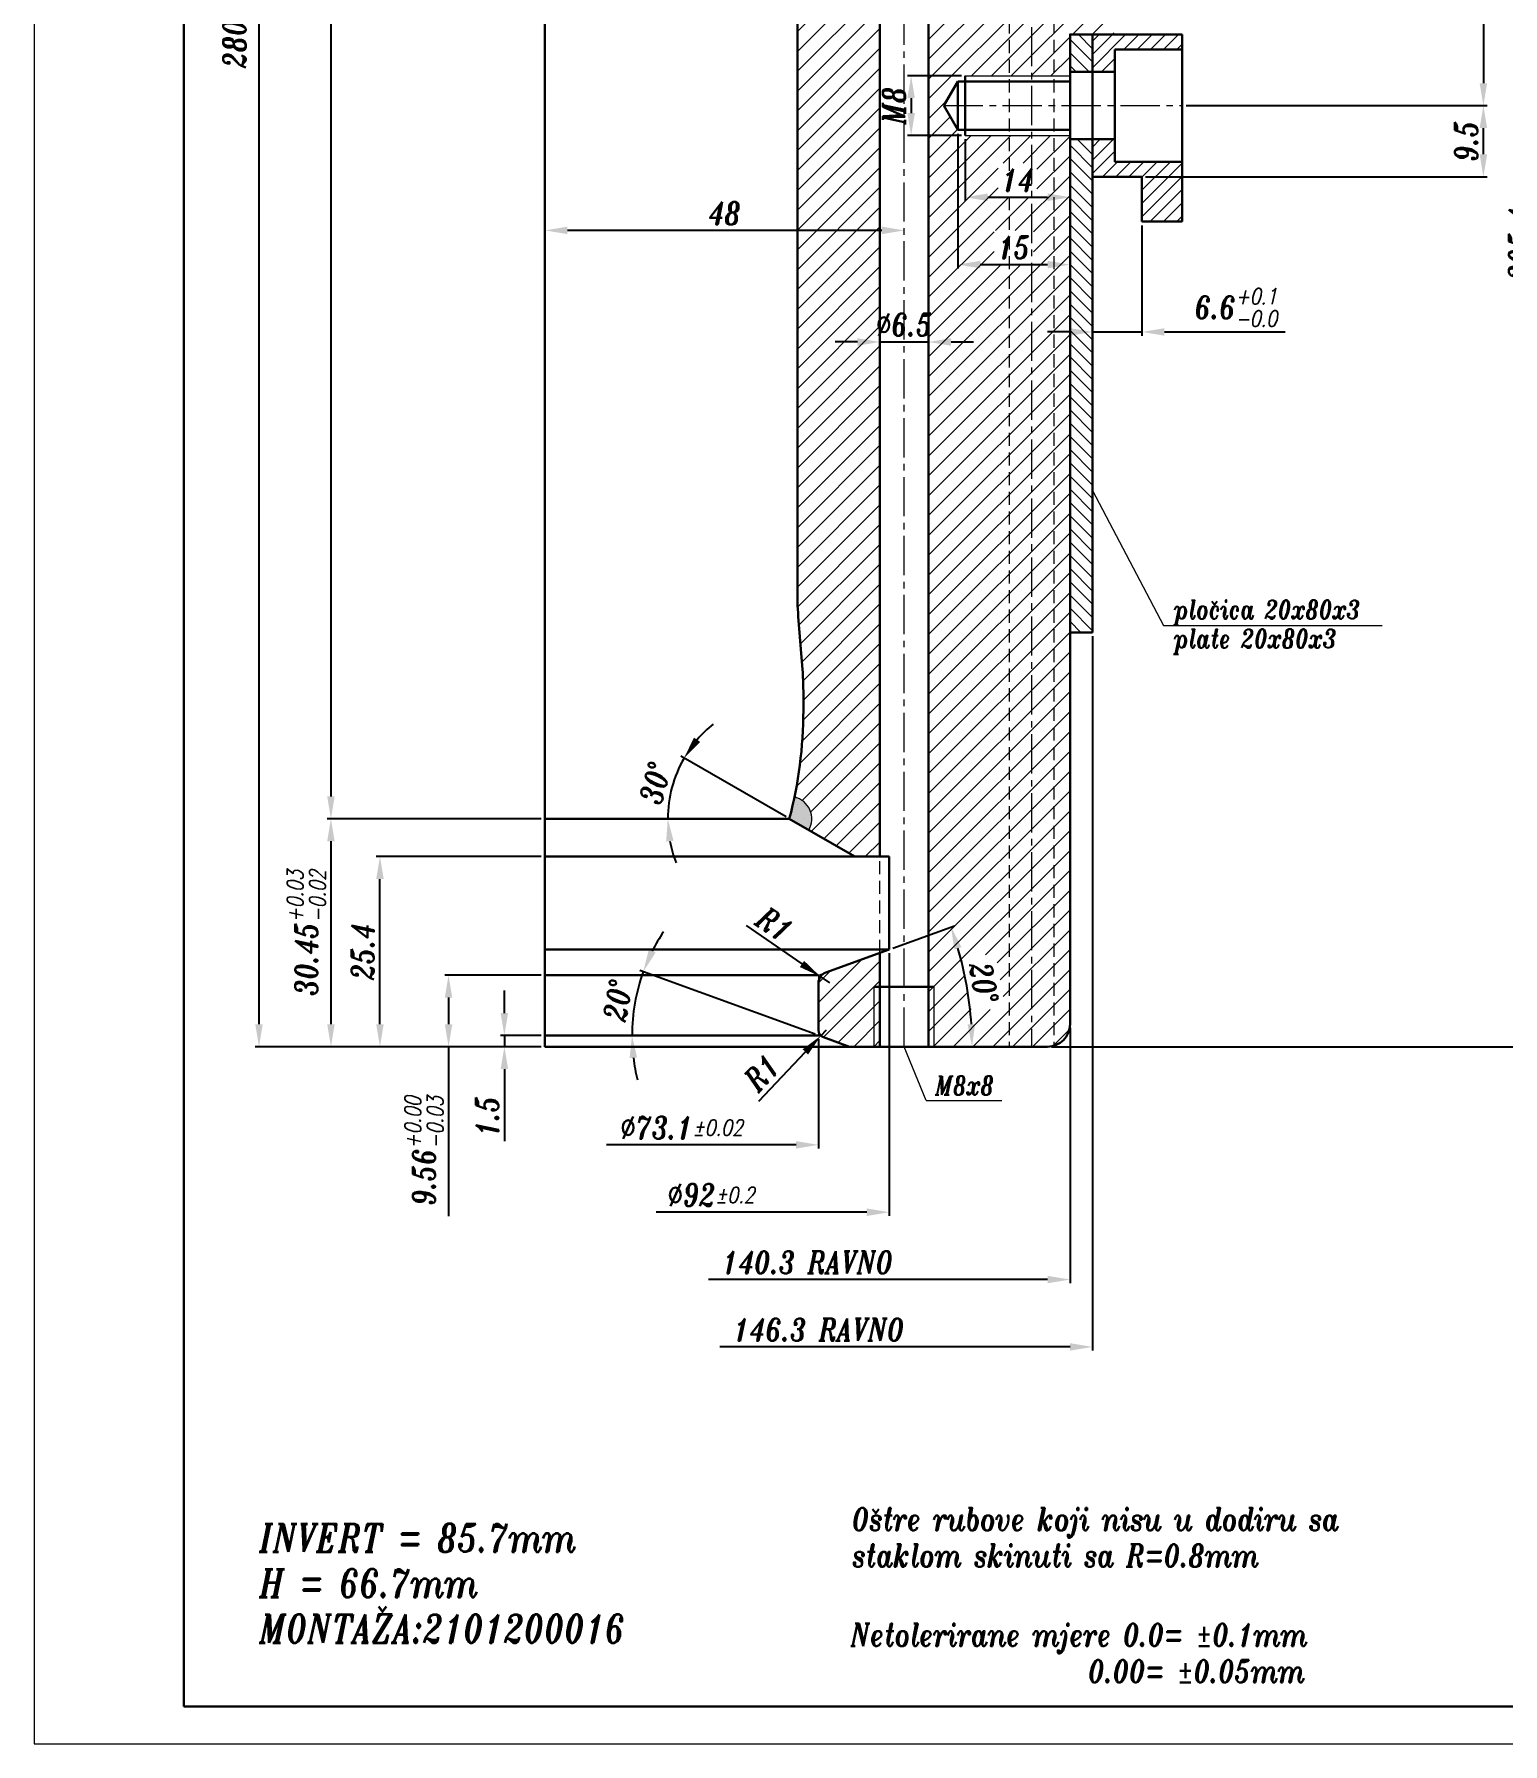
# Model space of a CAD drawing. Extents: x -192 to 556, y -94 to 522.
# Drawn here: x 11.5 to 207.7, y -94.1 to 134.3 of the extents above; entities that cross this region are included whole.
import ezdxf

# ---------------------------------------------------------------- set-up
doc = ezdxf.new("R2010")
doc.units = 0
doc.header["$LTSCALE"] = 7
doc.header["$MEASUREMENT"] = 0
doc.linetypes.add('CENTER2', pattern=[1.125, 0.75, -0.125, 0.125, -0.125])
doc.linetypes.add('HIDDEN', pattern=[0.375, 0.25, -0.125])
doc.layers.get('0').update_dxf_attribs({"linetype": 'CONTINUOUS', "lineweight": 15})
for name, color, linetype, lineweight in [('1', 1, 'CENTER2', 15), ('2', 2, 'HIDDEN', 15), ('3', 3, 'CONTINUOUS', 30), ('8', 252, 'CONTINUOUS', 15)]:
    doc.layers.add(name, color=color, linetype=linetype, lineweight=lineweight)
doc.styles.add('ITALICT', font='ITALICT.shx', dxfattribs={"width": 0.8, "height": 3})
doc.dimstyles.get("Standard").update_dxf_attribs({"dimtxt": 3, "dimasz": 3, "dimexe": 0.5, "dimexo": 0.5, "dimgap": 0.8, "dimtad": 1, "dimdsep": 46, "dimtxsty": 'ITALICT', "dimcen": 0.09, "dimazin": 2, "dimtfac": 1, "dimtmove": 0, "dimatfit": 3, "dimfxl": 1, "dimtolj": 1, "dimtzin": 0, "dimarcsym": 0})

# ---------------------------------------------------------------- blocks, each defined once
blk = doc.blocks.new('*D17')
at = {"color": 0, "lineweight": -2, "transparency": 16777216}
for p, q in [((135.88, 120.27), (135.88, 112.03)), ((138.88, 112.53), (146.88, 112.53))]:
    blk.add_line(p, q, dxfattribs=at)
at = {"color": 0, "transparency": 16777216}
for points in [[(138.88, 113.03), (138.88, 112.03), (135.88, 112.53)], [(146.88, 113.03), (146.88, 112.03), (149.88, 112.53)]]:
    blk.add_solid(points, dxfattribs=at)
at = {"color": 0, "transparency": 16777216, "insert": (142.88, 114.83), "char_height": 3, "attachment_point": 5, "style": 'ITALICT'}
blk.add_mtext('\\A1;14', dxfattribs=at)
blk = doc.blocks.new('*D18')
at = {"color": 0, "lineweight": -2, "transparency": 16777216}
for p, q in [((134.88, 121.02), (134.88, 103.03)), ((137.88, 103.53), (146.88, 103.53))]:
    blk.add_line(p, q, dxfattribs=at)
at = {"color": 0, "transparency": 16777216}
for points in [[(137.88, 104.03), (137.88, 103.03), (134.88, 103.53)], [(146.88, 104.03), (146.88, 103.03), (149.88, 103.53)]]:
    blk.add_solid(points, dxfattribs=at)
at = {"color": 0, "transparency": 16777216, "insert": (142.38, 105.83), "char_height": 3, "attachment_point": 5, "style": 'ITALICT'}
blk.add_mtext('\\A1;15', dxfattribs=at)
blk = doc.blocks.new('*D27')
at = {"color": 0, "lineweight": -2, "transparency": 16777216}
for p, q in [((158.18, 260.47), (205.6, 260.47)), ((205.1, 257.47), (205.1, 127.77)), ((165.38, 124.77), (205.6, 124.77))]:
    blk.add_line(p, q, dxfattribs=at)
at = {"color": 0, "transparency": 16777216}
for points in [[(204.6, 257.47), (205.6, 257.47), (205.1, 260.47)], [(204.6, 127.77), (205.6, 127.77), (205.1, 124.77)]]:
    blk.add_solid(points, dxfattribs=at)
at = {"color": 0, "transparency": 16777216, "insert": (202.8, 190.04), "char_height": 3, "attachment_point": 5, "rotation": 90, "style": 'ITALICT'}
blk.add_mtext('\\A1;135.7{}{\\H0.71x;\\C3;%%p0.1}', dxfattribs=at)
blk = doc.blocks.new('*D28')
at = {"color": 0, "lineweight": -2, "transparency": 16777216}
for p, q in [((121.48, 93.19), (118.48, 93.19)), ((124.48, 93.19), (130.98, 93.19)), ((133.98, 93.19), (136.98, 93.19))]:
    blk.add_line(p, q, dxfattribs=at)
at = {"color": 0, "transparency": 16777216}
for points in [[(121.48, 93.69), (121.48, 92.69), (124.48, 93.19)], [(133.98, 93.69), (133.98, 92.69), (130.98, 93.19)]]:
    blk.add_solid(points, dxfattribs=at)
at = {"color": 0, "transparency": 16777216, "insert": (127.73, 95.49), "char_height": 3, "attachment_point": 5, "style": 'ITALICT'}
blk.add_mtext('\\A1;%%c6.5', dxfattribs=at)
blk = doc.blocks.new('*D29')
at = {"color": 0, "lineweight": -2, "transparency": 16777216}
for p, q in [((74.19, 279.47), (50.64, 279.47)), ((51.14, 276.47), (51.14, 32.47)), ((79.23, 29.47), (50.64, 29.47))]:
    blk.add_line(p, q, dxfattribs=at)
at = {"color": 0, "transparency": 16777216}
for points in [[(50.64, 276.47), (51.64, 276.47), (51.14, 279.47)], [(50.64, 32.47), (51.64, 32.47), (51.14, 29.47)]]:
    blk.add_solid(points, dxfattribs=at)
at = {"color": 0, "transparency": 16777216, "insert": (48.84, 154.47), "char_height": 3, "attachment_point": 5, "rotation": 90, "style": 'ITALICT'}
blk.add_mtext('\\A1;250{}{\\H0.71x;\\C3;%%p0.05}', dxfattribs=at)
blk = doc.blocks.new('*D30')
at = {"color": 0, "lineweight": -2, "transparency": 16777216}
for p, q in [((79.23, 29.47), (50.64, 29.47)), ((51.14, 26.47), (51.14, 2.02)), ((79.23, -0.98), (50.64, -0.98))]:
    blk.add_line(p, q, dxfattribs=at)
at = {"color": 0, "transparency": 16777216}
for points in [[(50.64, 26.47), (51.64, 26.47), (51.14, 29.47)], [(50.64, 2.02), (51.64, 2.02), (51.14, -0.98)]]:
    blk.add_solid(points, dxfattribs=at)
at = {"color": 0, "transparency": 16777216, "insert": (47.85, 14.24), "char_height": 3, "attachment_point": 5, "rotation": 90, "style": 'ITALICT'}
blk.add_mtext('\\A1;30.45{}{\\H0.71x;\\C3;\\S+0.03^ -0.02;}', dxfattribs=at)
blk = doc.blocks.new('*D31')
at = {"color": 0, "lineweight": -2, "transparency": 16777216}
for p, q in [((135.38, 128.77), (128.15, 128.77)), ((128.65, 125.77), (128.65, 123.77)), ((135.38, 120.77), (128.15, 120.77))]:
    blk.add_line(p, q, dxfattribs=at)
at = {"color": 0, "transparency": 16777216}
for points in [[(128.15, 125.77), (129.15, 125.77), (128.65, 128.77)], [(128.15, 123.77), (129.15, 123.77), (128.65, 120.77)]]:
    blk.add_solid(points, dxfattribs=at)
at = {"color": 0, "transparency": 16777216, "insert": (126.35, 124.77), "char_height": 3, "attachment_point": 5, "rotation": 90, "style": 'ITALICT'}
blk.add_mtext('\\A1;M8', dxfattribs=at)
blk = doc.blocks.new('*D33')
at = {"color": 0, "lineweight": -2, "transparency": 16777216}
for p, q in [((74.31, 3.52), (74.31, 6.52)), ((79.23, 0.52), (73.81, 0.52)), ((74.31, 0.52), (74.31, -0.98)), ((79.23, -0.98), (73.81, -0.98)), ((74.31, -3.98), (74.31, -13.61))]:
    blk.add_line(p, q, dxfattribs=at)
at = {"color": 0, "transparency": 16777216}
for points in [[(73.81, 3.52), (74.81, 3.52), (74.31, 0.52)], [(73.81, -3.98), (74.81, -3.98), (74.31, -0.98)]]:
    blk.add_solid(points, dxfattribs=at)
at = {"color": 0, "transparency": 16777216, "insert": (72.01, -10.3), "char_height": 3, "attachment_point": 5, "rotation": 90, "style": 'ITALICT'}
blk.add_mtext('\\A1;1.5', dxfattribs=at)
blk = doc.blocks.new('*D34')
at = {"color": 0, "lineweight": -2, "transparency": 16777216}
for p, q in [((79.23, 8.58), (66.35, 8.58)), ((66.85, 5.58), (66.85, 2.02)), ((79.23, -0.98), (66.35, -0.98)), ((66.85, -0.98), (66.85, -23.62))]:
    blk.add_line(p, q, dxfattribs=at)
at = {"color": 0, "transparency": 16777216}
for points in [[(66.35, 5.58), (67.35, 5.58), (66.85, 8.58)], [(66.35, 2.02), (67.35, 2.02), (66.85, -0.98)]]:
    blk.add_solid(points, dxfattribs=at)
at = {"color": 0, "transparency": 16777216, "insert": (63.57, -14.91), "char_height": 3, "attachment_point": 5, "rotation": 90, "style": 'ITALICT'}
blk.add_mtext('\\A1;9.56{}{\\H0.71x;\\C3;\\S+0.00^ -0.03;}', dxfattribs=at)
blk = doc.blocks.new('*D35')
at = {"color": 0, "lineweight": -2, "transparency": 16777216}
for p, q in [((79.23, 24.42), (57.19, 24.42)), ((57.69, 2.02), (57.69, 21.42)), ((79.23, -0.98), (57.19, -0.98))]:
    blk.add_line(p, q, dxfattribs=at)
at = {"color": 0, "transparency": 16777216}
for points in [[(57.19, 21.42), (58.19, 21.42), (57.69, 24.42)], [(57.19, 2.02), (58.19, 2.02), (57.69, -0.98)]]:
    blk.add_solid(points, dxfattribs=at)
at = {"color": 0, "transparency": 16777216, "insert": (55.39, 11.72), "char_height": 3, "attachment_point": 5, "rotation": 90, "style": 'ITALICT'}
blk.add_mtext('\\A1;25.4', dxfattribs=at)
blk = doc.blocks.new('*D43')
at = {"color": 0, "lineweight": -2, "transparency": 16777216}
for p, q in [((50.64, 279.47), (41.03, 279.47)), ((41.53, 276.47), (41.53, 2.02)), ((79.23, -0.98), (41.03, -0.98))]:
    blk.add_line(p, q, dxfattribs=at)
at = {"color": 0, "transparency": 16777216}
for points in [[(41.03, 276.47), (42.03, 276.47), (41.53, 279.47)], [(41.03, 2.02), (42.03, 2.02), (41.53, -0.98)]]:
    blk.add_solid(points, dxfattribs=at)
at = {"color": 0, "transparency": 16777216, "insert": (38.25, 139.24), "char_height": 3, "attachment_point": 5, "rotation": 90, "style": 'ITALICT'}
blk.add_mtext('\\A1;280.45{}{\\H0.71x;\\C3;\\S+0.08^ -0.07;}', dxfattribs=at)
blk = doc.blocks.new('*D44')
at = {"color": 0, "lineweight": -2, "transparency": 16777216}
for p, q in [((106.6, 15.21), (114.07, 10.08)), ((117.78, 7.53), (116.54, 8.38))]:
    blk.add_line(p, q, dxfattribs=at)
at = {"color": 0, "transparency": 16777216}
blk.add_solid([(114.35, 10.49), (113.78, 9.66), (116.54, 8.38)], dxfattribs=at)
at = {"color": 0, "transparency": 16777216, "insert": (110.4, 15.39), "char_height": 3, "attachment_point": 5, "rotation": 325.498, "style": 'ITALICT'}
blk.add_mtext('\\A1;R1', dxfattribs=at)
blk = doc.blocks.new('*D49')
at = {"color": 0, "lineweight": -2, "transparency": 16777216}
for p, q in [((125.73, 11.52), (125.73, -23.6)), ((122.73, -23.1), (94.59, -23.1))]:
    blk.add_line(p, q, dxfattribs=at)
at = {"color": 0, "transparency": 16777216}
blk.add_solid([(122.73, -22.6), (122.73, -23.6), (125.73, -23.1)], dxfattribs=at)
at = {"color": 0, "transparency": 16777216, "insert": (101.94, -20.8), "char_height": 3, "attachment_point": 5, "style": 'ITALICT'}
blk.add_mtext('\\A1;%%c92{}{\\H0.71x;\\C3;%%p0.2}', dxfattribs=at)
blk = doc.blocks.new('*D50')
at = {"color": 0, "lineweight": -2, "transparency": 16777216}
for p, q in [((116.28, 0.02), (116.28, -14.6)), ((113.28, -14.1), (87.97, -14.1))]:
    blk.add_line(p, q, dxfattribs=at)
at = {"color": 0, "transparency": 16777216}
blk.add_solid([(113.28, -13.6), (113.28, -14.6), (116.28, -14.1)], dxfattribs=at)
at = {"color": 0, "transparency": 16777216, "insert": (98, -11.8), "char_height": 3, "attachment_point": 5, "style": 'ITALICT'}
blk.add_mtext('\\A1;%%c73.1{}{\\H0.71x;\\C3;%%p0.02}', dxfattribs=at)
blk = doc.blocks.new('*D51')
at = {"color": 0, "lineweight": -2, "transparency": 16777216}
blk.add_line((124.73, 108.1), (82.73, 108.1), dxfattribs=at)
at = {"color": 0, "transparency": 16777216}
for points in [[(82.73, 108.6), (82.73, 107.6), (79.73, 108.1)], [(124.73, 108.6), (124.73, 107.6), (127.73, 108.1)]]:
    blk.add_solid(points, dxfattribs=at)
at = {"color": 0, "transparency": 16777216, "insert": (103.73, 110.4), "char_height": 3, "attachment_point": 5, "style": 'ITALICT'}
blk.add_mtext('\\A1;48', dxfattribs=at)
blk = doc.blocks.new('*D52')
at = {"color": 0, "lineweight": -2, "transparency": 16777216}
for p, q in [((159.48, 108.77), (159.48, 94.03)), ((149.88, 94.53), (146.88, 94.53)), ((152.88, 94.53), (159.48, 94.53)), ((162.48, 94.53), (178.63, 94.53))]:
    blk.add_line(p, q, dxfattribs=at)
at = {"color": 0, "transparency": 16777216}
for points in [[(149.88, 95.03), (149.88, 94.03), (152.88, 94.53)], [(162.48, 95.03), (162.48, 94.03), (159.48, 94.53)]]:
    blk.add_solid(points, dxfattribs=at)
at = {"color": 0, "transparency": 16777216, "insert": (172.05, 97.81), "char_height": 3, "attachment_point": 5, "style": 'ITALICT'}
blk.add_mtext('\\A1;6.6{}{\\H0.71x;\\C3;\\S+0.1^ -0.0;}', dxfattribs=at)
blk = doc.blocks.new('*D53')
at = {"color": 0, "lineweight": -2, "transparency": 16777216}
for p, q in [((165.38, 124.77), (205.6, 124.77)), ((205.1, 118.27), (205.1, 121.77)), ((159.98, 115.27), (205.6, 115.27))]:
    blk.add_line(p, q, dxfattribs=at)
at = {"color": 0, "transparency": 16777216}
for points in [[(204.6, 121.77), (205.6, 121.77), (205.1, 124.77)], [(204.6, 118.27), (205.6, 118.27), (205.1, 115.27)]]:
    blk.add_solid(points, dxfattribs=at)
at = {"color": 0, "transparency": 16777216, "insert": (202.8, 120.02), "char_height": 3, "attachment_point": 5, "rotation": 90, "style": 'ITALICT'}
blk.add_mtext('\\A1;9.5', dxfattribs=at)
blk = doc.blocks.new('*D54')
at = {"color": 0, "lineweight": -2, "transparency": 16777216}
for p, q in [((149.88, 1.52), (149.88, -32.6)), ((146.88, -32.1), (101.6, -32.1))]:
    blk.add_line(p, q, dxfattribs=at)
at = {"color": 0, "transparency": 16777216}
blk.add_solid([(146.88, -31.6), (146.88, -32.6), (149.88, -32.1)], dxfattribs=at)
at = {"color": 0, "transparency": 16777216, "insert": (114.8, -29.8), "char_height": 3, "attachment_point": 5, "style": 'ITALICT'}
blk.add_mtext('\\A1;140.3 RAVNO', dxfattribs=at)
blk = doc.blocks.new('*D55')
at = {"color": 0, "lineweight": -2, "transparency": 16777216}
for p, q in [((152.88, 53.87), (152.88, -41.6)), ((149.88, -41.1), (103.1, -41.1))]:
    blk.add_line(p, q, dxfattribs=at)
at = {"color": 0, "transparency": 16777216}
blk.add_solid([(149.88, -40.6), (149.88, -41.6), (152.88, -41.1)], dxfattribs=at)
at = {"color": 0, "transparency": 16777216, "insert": (116.3, -38.8), "char_height": 3, "attachment_point": 5, "style": 'ITALICT'}
blk.add_mtext('\\A1;146.3 RAVNO', dxfattribs=at)
blk = doc.blocks.new('*D60')
at = {"color": 0, "lineweight": -2, "transparency": 16777216}
blk.add_line((115.81, 0.69), (92.39, 9.21), dxfattribs=at)
for start, end in [(146.1957, 153.0978), (160, 180), (186.9022, 193.8043)]:
    blk.add_arc((116.28, 0.52), 24.92, start, end, dxfattribs=at)
at = {"color": 0, "transparency": 16777216}
for points in [[(94.51, 11.59), (93.6, 11.99), (92.86, 9.04)], [(91.04, -2.51), (92.04, -2.45), (91.36, 0.52)]]:
    blk.add_solid(points, dxfattribs=at)
at = {"color": 0, "transparency": 16777216, "insert": (89.47, 5.24), "char_height": 3, "attachment_point": 5, "rotation": 80, "style": 'ITALICT'}
blk.add_mtext('\\A1;20°', dxfattribs=at)
blk = doc.blocks.new('*D70')
at = {"color": 0, "lineweight": -2, "transparency": 16777216}
blk.add_line((126.2, 12.19), (134.44, 15.19), dxfattribs=at)
blk.add_arc((90.01, -0.98), 46.78, 3.6752, 16.3248, dxfattribs=at)
at = {"color": 0, "transparency": 16777216}
for points in [[(134.43, 12.01), (135.38, 12.32), (133.97, 15.02)], [(137.19, 2.03), (136.19, 2), (136.79, -0.98)]]:
    blk.add_solid(points, dxfattribs=at)
at = {"color": 0, "transparency": 16777216, "insert": (138.34, 7.54), "char_height": 3, "attachment_point": 5, "rotation": 280, "style": 'ITALICT'}
blk.add_mtext('\\A1;20°', dxfattribs=at)
blk = doc.blocks.new('*D71')
at = {"color": 0, "lineweight": -2, "transparency": 16777216}
for p, q in [((117.28, 1.22), (116.59, 0.49)), ((108.29, -8.25), (114.52, -1.68))]:
    blk.add_line(p, q, dxfattribs=at)
at = {"color": 0, "transparency": 16777216}
blk.add_solid([(114.16, -1.34), (114.88, -2.03), (116.59, 0.49)], dxfattribs=at)
at = {"color": 0, "transparency": 16777216, "insert": (108.7, -4.47), "char_height": 3, "attachment_point": 5, "rotation": 46.4913, "style": 'ITALICT'}
blk.add_mtext('\\A1;R1', dxfattribs=at)
blk = doc.blocks.new('*D4')
at = {"color": 0, "lineweight": -2, "transparency": 16777216}
blk.add_line((111.94, 29.72), (97.88, 37.84), dxfattribs=at)
for start, end in [(128.7963, 139.3981), (150, 180), (190.6018, 201.2037)]:
    blk.add_arc((112.38, 29.47), 16.24, start, end, dxfattribs=at)
at = {"color": 0, "transparency": 16777216}
for points in [[(100.46, 39.75), (99.64, 40.32), (98.31, 37.59)], [(95.92, 26.43), (96.91, 26.53), (96.14, 29.47)]]:
    blk.add_solid(points, dxfattribs=at)
at = {"color": 0, "transparency": 16777216, "insert": (94.47, 34.27), "char_height": 3, "attachment_point": 5, "rotation": 75, "style": 'ITALICT'}
blk.add_mtext('\\A1;30°', dxfattribs=at)
blk = doc.blocks.new('*D73')
at = {"color": 0, "lineweight": -2, "transparency": 16777216}
blk.add_arc((127.73, 191.84), 67.53, 92.5455, 101.4545, dxfattribs=at)
at = {"color": 0, "transparency": 16777216}
for points in [[(114.42, 257.54), (114.2, 258.52), (111.39, 257.37)], [(124.72, 259.81), (124.74, 258.81), (127.73, 259.37)]]:
    blk.add_solid(points, dxfattribs=at)
at = {"color": 0, "transparency": 16777216, "insert": (119.22, 261.15), "char_height": 3, "attachment_point": 5, "rotation": 7, "style": 'ITALICT'}
blk.add_mtext('\\A1;14°', dxfattribs=at)
blk = doc.blocks.new('*D96')
at = {"color": 0, "lineweight": -2, "transparency": 16777216}
for p, q in [((148.23, 204.42), (212.8, 204.42)), ((212.3, 2.02), (212.3, 201.42)), ((147.38, -0.98), (212.8, -0.98))]:
    blk.add_line(p, q, dxfattribs=at)
at = {"color": 0, "transparency": 16777216}
for points in [[(211.8, 201.42), (212.8, 201.42), (212.3, 204.42)], [(211.8, 2.02), (212.8, 2.02), (212.3, -0.98)]]:
    blk.add_solid(points, dxfattribs=at)
at = {"color": 0, "transparency": 16777216, "insert": (210, 106.26), "char_height": 3, "attachment_point": 5, "rotation": 90, "style": 'ITALICT'}
blk.add_mtext('\\A1;205.4', dxfattribs=at)

msp = doc.modelspace()

# ---------------------------------------------------------------- hatches: boundary and pattern name
h = msp.add_hatch(color=256)
h.dxf.hatch_style = 1
h.paths.add_polyline_path([(113.0624, 32.3887, -0.01315921), (112.3759, 29.4683), (114.974, 27.9683, 0.50279325)])
at = {"layer": '8'}
h = msp.add_hatch(dxfattribs=at)
h.set_pattern_fill('ANSI31', color=256, scale=15)
edge = h.paths.add_edge_path()
edge.add_line((144.6759, 279.4683), (131.7259, 279.4683))
edge.add_line((131.7259, 279.4683), (131.7259, 271.4683))
edge.add_line((131.7259, 271.4683), (130.9759, 271.4683))
edge.add_line((130.9759, 271.4683), (130.9759, 7.0183))
edge.add_line((130.9759, 7.0183), (131.7259, 7.0183))
edge.add_line((131.7259, 7.0183), (131.7259, -0.9817))
edge.add_line((131.7259, -0.9817), (146.8759, -0.9817))
edge.add_arc((146.8759, 2.0183), 3, 270, 360)
edge.add_line((149.8759, 2.0183), (149.8759, 120.7683))
edge.add_line((149.8759, 120.7683), (135.8759, 120.7683))
edge.add_line((135.8759, 120.7683), (135.8759, 121.5183))
edge.add_line((135.8759, 121.5183), (134.8759, 121.5183))
edge.add_line((134.8759, 121.5183), (132.9995, 124.7683))
edge.add_line((132.9995, 124.7683), (134.8759, 128.0183))
edge.add_line((134.8759, 128.0183), (135.8759, 128.0183))
edge.add_line((135.8759, 128.0183), (135.8759, 128.7683))
edge.add_line((135.8759, 128.7683), (149.8759, 128.7683))
edge.add_line((149.8759, 128.7683), (149.8759, 134.3683))
edge.add_line((149.8759, 134.3683), (155.7259, 134.3683))
edge.add_line((155.7259, 134.3683), (155.7259, 184.7183))
edge.add_line((155.7259, 184.7183), (144.6759, 195.7683))
edge.add_line((144.6759, 195.7683), (144.6759, 279.4683))
h.paths.add_polyline_path([(123.7259, 279.4683), (111.2259, 279.4683), (110.9237, 279.1661), (112.5424, 272.6736), (111.8147, 272.4921), (124.4759, 221.711), (124.4759, 271.4683), (123.7259, 271.4683)])
h.paths.add_polyline_path([(131.7259, 279.4683), (130.9759, 279.4683), (130.9759, 271.4683), (131.7259, 271.4683)], flags=17)
h.paths.add_polyline_path([(124.4759, 279.4683), (123.7259, 279.4683), (123.7259, 271.4683), (124.4759, 271.4683)], flags=17)
h.paths.add_polyline_path([(110.9237, 279.1661), (110.305, 278.5474), (111.8147, 272.4921), (112.5424, 272.6736)])
h.paths.add_polyline_path([(103.3764, 279.4683), (102.6034, 279.4683), (104.7801, 270.7382), (105.5078, 270.9196)], flags=17)
edge = h.paths.add_edge_path()
edge.add_line((102.6034, 279.4683), (95.5759, 279.4683))
edge.add_arc((92.5759, 279.4683), 3, -88.758712, 0, ccw=False)
edge.add_line((92.6409, 276.469), (93.9045, 264.8164))
edge.add_line((93.9045, 264.8164), (106.7901, 265.7765))
edge.add_line((106.7901, 265.7765), (105.5078, 270.9196))
edge.add_line((105.5078, 270.9196), (104.7801, 270.7382))
edge.add_line((104.7801, 270.7382), (102.6034, 279.4683))
h.paths.add_polyline_path([(106.962, 265.0873), (93.98, 264.1201), (96.0733, 244.8163), (111.5133, 246.8331)])
h.paths.add_polyline_path([(111.6837, 246.1494), (96.1488, 244.1202), (98.2422, 224.8162), (116.5159, 226.7686)])
h.paths.add_polyline_path([(116.6869, 226.0829), (98.3176, 224.1203), (100.411, 204.8163), (121.3416, 207.4139)])
edge = h.paths.add_edge_path()
edge.add_line((121.5122, 206.7297), (100.4865, 204.1203))
edge.add_line((100.4865, 204.1203), (100.9259, 200.0683))
edge.add_arc((111.1659, 201.1787), 10.3, 186.189059, 224.755393)
edge.add_arc((78.3766, 168.6683), 35.8742, 26.691778, 44.755393, ccw=False)
edge.add_line((110.428, 184.7826), (124.4759, 190.4698))
edge.add_line((124.4759, 190.4698), (124.4759, 194.8428))
edge.add_line((124.4759, 194.8428), (121.5122, 206.7297))
edge = h.paths.add_edge_path()
edge.add_line((124.4759, 189.7146), (110.7371, 184.1526))
edge.add_arc((78.3766, 168.6683), 35.8742, 0, 25.570914, ccw=False)
edge.add_line((114.2509, 168.6683), (114.2509, 166.6683))
edge.add_arc((64.2509, 166.6683), 50, 355.430898, 360, ccw=False)
edge.add_line((114.092, 162.6852), (113.6098, 156.6513))
edge.add_arc((163.4509, 152.6683), 50, 175.430898, 180)
edge.add_line((113.4509, 152.6683), (113.4509, 59.9683))
edge.add_arc((163.4509, 59.9683), 50, 180, 184.569102)
edge.add_line((113.6098, 55.9852), (114.092, 49.9513))
edge.add_arc((64.2509, 45.9683), 50, 0, 4.569102, ccw=False)
edge.add_line((114.2509, 45.9683), (114.2509, 43.9683))
edge.add_arc((57.2467, 43.9683), 57.0042, 348.279593, 360, ccw=False)
edge.add_arc((112.3759, 29.4683), 3, -30.00002, 76.771745, ccw=False)
edge.add_line((114.974, 27.9683), (121.1227, 24.4183))
edge.add_line((121.1227, 24.4183), (124.4759, 24.4183))
edge.add_line((124.4759, 24.4183), (124.4759, 189.7146))
edge = h.paths.add_edge_path()
edge.add_line((123.7259, 7.0183), (124.4759, 7.0183))
edge.add_line((124.4759, 7.0183), (124.4759, 11.5628))
edge.add_line((124.4759, 11.5628), (117.2629, 8.9375))
edge.add_arc((117.7759, 7.5279), 1.5, 110, 180)
edge.add_line((116.2759, 7.5279), (116.2759, 1.2185))
edge.add_arc((117.2759, 1.2185), 1, 180, 250)
edge.add_line((116.9339, 0.2788), (120.3971, -0.9817))
edge.add_line((120.3971, -0.9817), (123.7259, -0.9817))
edge.add_line((123.7259, -0.9817), (123.7259, 7.0183))
h.paths.add_polyline_path([(124.4759, 7.0183), (123.7259, 7.0183), (123.7259, -0.9817), (124.4759, -0.9817)])
h.paths.add_polyline_path([(131.7259, 7.0183), (130.9759, 7.0183), (130.9759, -0.9817), (131.7259, -0.9817)], flags=17)
h.paths.add_polyline_path([(135.4904, 10.7585), (136.763, 3.5412), (141.1946, 4.3227), (139.922, 11.5399)], flags=16)
h.paths.add_polyline_path([(139.7402, 103.5777), (145.0116, 103.5777), (145.0116, 108.0777), (139.7402, 108.0777)], flags=16)
h.paths.add_polyline_path([(140.2973, 112.5777), (145.4545, 112.5777), (145.4545, 117.0777), (140.2973, 117.0777)], flags=16)
h.paths.add_polyline_path([(131.8843, 169.0442), (142.2613, 168.9942), (142.1714, 173.5442), (131.8041, 173.5442)], flags=16)
h.paths.add_polyline_path([(99.2958, 232.0302), (108.4027, 234.3008), (107.314, 238.6671), (98.2071, 236.3965)], flags=16)
h.paths.add_polyline_path([(116.193, 258.5157), (122.7863, 259.3253), (122.2379, 263.7917), (115.6446, 262.9821)], flags=16)
h = msp.add_hatch(dxfattribs=at)
h.set_pattern_fill('ANSI31', color=256, scale=10, angle=90, style=0)
h.set_pattern_definition([(135, (-47.3794, -88.0965), (-0.8838835, -0.8838835), [])])
h.paths.add_polyline_path([(152.8759, 54.3683), (152.8759, 63.7683), (149.8759, 63.7683), (149.8759, 54.3683)])
h.paths.add_polyline_path([(149.8759, 63.7683), (152.8759, 63.7683), (152.8759, 87.7683), (149.8759, 87.7683)])
h.paths.add_polyline_path([(149.8759, 87.7683), (152.8759, 87.7683), (152.8759, 99.7683), (149.8759, 99.7683)])
h.paths.add_polyline_path([(152.8759, 120.2683), (149.8759, 120.2683), (149.8759, 99.7683), (152.8759, 99.7683)])
h.paths.add_polyline_path([(152.8759, 134.2683), (149.8759, 134.2683), (149.8759, 129.2683), (152.8759, 129.2683)])
h = msp.add_hatch(dxfattribs=at)
h.set_pattern_fill('ANSI31', color=256, scale=10, style=0)
h.set_pattern_definition([(45, (-47.3794, -88.0965), (-0.8838835, 0.8838835), [])])
h.paths.add_polyline_path([(155.8759, 132.2683), (164.8759, 132.2683), (164.8759, 134.2683), (152.8759, 134.2683), (152.8759, 129.2683), (155.8759, 129.2683)])
h.paths.add_polyline_path([(155.8759, 117.2683), (155.8759, 120.2683), (152.8759, 120.2683), (152.8759, 115.2683), (159.4759, 115.2683), (159.4759, 109.2683), (164.8759, 109.2683), (164.8759, 117.2683)])

# ---------------------------------------------------------------- linework, layer by layer
for p, q in [((11.4997, 506.465), (11.4997, -94.1371)), ((135.8759, 128.7683), (149.8759, 128.7683)), ((135.8759, 120.7683), (149.8759, 120.7683)), ((152.8759, 73.3436), (162.3479, 55.3047)), ((162.3479, 55.3047), (191.5801, 55.3047)), ((123.7259, -0.9817), (123.7259, 7.0183)), ((131.7259, -0.9817), (131.7259, 7.0183)), ((130.676, -8.1924), (127.7259, -0.9817)), ((130.676, -8.1924), (140.7745, -8.1924)), ((11.4997, -94.1371), (431.4997, -94.1371))]:
    msp.add_line(p, q)
msp.add_arc((112.3759, 29.4683), 3, 329.99998, 76.771745)
at = {"layer": '1'}
for p, q in [((127.7259, -0.9817), (127.7259, 279.4683)), ((144.7259, 206.1503), (144.7259, -0.9817)), ((132.9995, 124.7683), (164.8759, 124.7683))]:
    msp.add_line(p, q, dxfattribs=at)
at = {"layer": '2'}
for p, q in [((141.7259, 204.4183), (141.7259, -0.9817)), ((147.7259, 204.4183), (147.7259, -0.8588)), ((124.4759, 11.5628), (124.4759, 24.4183)), ((116.2759, 8.5783), (117.2629, 8.9375)), ((116.2759, 8.5783), (116.2759, 7.5279)), ((116.2759, 1.2185), (116.2759, 0.5183)), ((116.2759, 0.5183), (116.9339, 0.2788))]:
    msp.add_line(p, q, dxfattribs=at)
at = {"layer": '3'}
for p, q in [((31.4997, 501.465), (31.4997, -89.1371)), ((79.7259, 279.4683), (79.7259, -0.9817)), ((130.9759, -0.9817), (130.9759, 279.4683)), ((124.4759, 24.4183), (124.4759, 194.8428)), ((113.4509, 59.9683), (113.4509, 152.6683)), ((149.8759, 134.3683), (149.8759, 2.0183)), ((149.8759, 134.2683), (164.8759, 134.2683)), ((152.8759, 134.2683), (152.8759, 54.3683)), ((164.8759, 134.2683), (164.8759, 109.2683)), ((155.8759, 132.2683), (164.8759, 132.2683)), ((155.8759, 132.2683), (155.8759, 117.2683)), ((134.8759, 128.0183), (132.9995, 124.7683)), ((134.8759, 128.0183), (134.8759, 121.5183)), ((134.8759, 128.0183), (149.8759, 128.0183)), ((135.8759, 128.7683), (135.8759, 120.7683)), ((149.8759, 129.2683), (155.8759, 129.2683)), ((134.8759, 121.5183), (132.9995, 124.7683)), ((134.8759, 121.5183), (149.8759, 121.5183)), ((149.8759, 120.2683), (155.8759, 120.2683)), ((155.8759, 117.2683), (164.8759, 117.2683)), ((152.8759, 115.2683), (159.4759, 115.2683)), ((159.4759, 115.2683), (159.4759, 109.2683)), ((159.4759, 109.2683), (164.8759, 109.2683)), ((114.092, 49.9513), (113.6098, 55.9852)), ((149.8759, 54.3683), (152.8759, 54.3683)), ((114.2509, 43.9683), (114.2509, 45.9683)), ((79.7259, 29.4683), (112.3759, 29.4683)), ((112.3759, 29.4683), (121.1228, 24.4182)), ((79.7259, 24.4183), (125.7259, 24.4183)), ((125.7259, 24.4183), (125.7259, 12.0178)), ((125.7259, 12.0178), (79.7259, 12.0178)), ((117.2629, 8.9375), (125.7259, 12.0178)), ((124.4759, -0.9817), (124.4759, 11.5628)), ((79.7259, 8.5783), (116.2759, 8.5783)), ((116.2759, 7.5279), (116.2759, 1.2185)), ((123.7259, 7.0183), (131.7259, 7.0183)), ((116.2759, 0.5183), (79.7259, 0.5183)), ((116.9339, 0.2788), (120.3971, -0.9817)), ((79.7259, -0.9817), (146.8759, -0.9817)), ((31.4997, -89.1371), (426.4997, -89.1371))]:
    msp.add_line(p, q, dxfattribs=at)
for centre, radius, start, end in [((163.4509, 59.9683), 50, 180, 184.569102), ((64.2509, 45.9683), 50, 0, 4.569102), ((57.2467, 43.9683), 57.0042, 345.263898, 0), ((117.7759, 7.5279), 1.5, 110, 180), ((117.2759, 1.2185), 1, 180, 250), ((146.8759, 2.0183), 3, 270, 0)]:
    msp.add_arc(centre, radius, start, end, dxfattribs=at)

# ---------------------------------------------------------------- texts
at = {"style": 'ITALICT', "width": 0.8}
for s, height, p in [('pločica 20x80x3', 2.5, (163.7712, 56.1905)), ('M8x8', 2.5, (131.8527, -7.4082)), ('Oštre rubove koji nisu u dodiru sa', 3, (120.7749, -65.6199)), ('INVERT = 85.7mm', 3.75, (41.5733, -68.4791)), ('staklom skinuti sa R=0.8mm', 3, (120.7749, -70.477)), ('H = 66.7mm', 3.75, (41.5733, -74.5505)), ('MONTAŽA:2101200016', 3.75, (41.5733, -80.6219)), ('Netolerirane mjere 0.0= %%P0.1mm', 3, (120.574, -81.0798)), ('                0.00= %%P0.05mm', 3, (123.7027, -85.9369))]:
    msp.add_text(s, height=height, dxfattribs=at).set_placement(p)
at = {"layer": '8', "style": 'ITALICT', "width": 0.8}
msp.add_text('plate 20x80x3', height=2.5, dxfattribs=at).set_placement((163.7712, 52.3042))

# ---------------------------------------------------------------- dimensions: what is measured, and where the dimension line sits
for base, p1, p2, text, override, picture, middle in [((41.5305, -0.9817), (51.1384, 279.4683), (79.7259, -0.9817), '<>{}{\\H0.71x;\\C3;\\S+0.08^ -0.07;}', {"dimtp": 0.08, "dimtm": 0.07}, '*D43', (38.2455, 139.2433)), ((51.1384, 29.4683), (74.6891, 279.4683), (79.7259, 29.4683), '<>{}{\\H0.71x;\\C3;%%p0.05}', {"dimtp": 0.05, "dimtm": 0.05}, '*D29', (48.8384, 154.4683)), ((51.1384, -0.9817), (79.7259, 29.4683), (79.7259, -0.9817), '<>{}{\\H0.71x;\\C3;\\S+0.03^ -0.02;}', {"dimtp": 0.03, "dimtm": 0.02}, '*D30', (47.8534, 14.2433))]:
    dim = msp.add_linear_dim(base=base, p1=p1, p2=p2, angle=90, text=text, dimstyle='Standard', override=override)
    dim.commit()
    dim.dimension.update_dxf_attribs({"geometry": picture, "text_midpoint": middle})
for base, line1, line2, picture, middle in [((122.2315, 259.1503), ((127.7259, 191.8419), (106.7259, 276.0683)), ((127.7259, -0.9817), (127.7259, 276.0683)), '*D73', (119.2155, 261.1537)), ((97.1189, 35.0213), ((80.1259, 29.4683), (112.3759, 29.4683)), ((112.3759, 29.4683), (121.1227, 24.4183)), '*D4', (94.4714, 34.2658)), ((136.4718, 4.4489), ((79.7259, -0.9817), (146.8759, -0.9817)), ((117.2629, 8.9375), (125.7259, 12.0178)), '*D70', (138.3425, 7.5406)), ((92.0291, 6.2648), ((116.2759, 0.5183), (79.7259, 0.5183)), ((116.2759, 0.5183), (120.3971, -0.9817)), '*D60', (89.471, 5.2447))]:
    dim = msp.add_angular_dim_2l(base=base, line1=line1, line2=line2, dimstyle='Standard')
    dim.commit()
    dim.dimension.update_dxf_attribs({"geometry": picture, "text_midpoint": middle})
for base, p1, p2, text, override, picture, middle in [((205.1032, 124.7683), (157.6759, 260.4683), (164.8759, 124.7683), '<>{}{\\H0.71x;\\C3;%%p0.1}', {"dimtp": 0.1, "dimtm": 0.1, "dimtmove": 0}, '*D27', (205.1032, 190.0367)), ((66.8506, 8.5783), (79.7259, -0.9817), (79.7259, 8.5783), '<>{}{\\H0.71x;\\C3;\\S+0.00^ -0.03;}', {"dimtp": 0, "dimtm": 0.03, "dimtdec": 2, "dimtzin": 0}, '*D34', (66.8506, -14.9112))]:
    dim = msp.add_linear_dim(base=base, p1=p1, p2=p2, angle=90, text=text, dimstyle='Standard', override=override)
    dim.commit()
    dim.dimension.update_dxf_attribs({"geometry": picture, "text_midpoint": middle, "dimtype": 160})
dim = msp.add_linear_dim(base=(212.3002, 204.4183), p1=(146.8759, -0.9817), p2=(147.7259, 204.4183), angle=90, dimstyle='Standard', override={"dimtmove": 0})
dim.commit()
dim.dimension.update_dxf_attribs({"geometry": '*D96', "text_midpoint": (212.3002, 106.2554), "dimtype": 160})
dim = msp.add_linear_dim(base=(128.6489, 120.7683), p1=(135.8759, 128.7683), p2=(135.8759, 120.7683), angle=90, text='M<>', dimstyle='Standard')
dim.commit()
dim.dimension.update_dxf_attribs({"geometry": '*D31', "text_midpoint": (128.6489, 124.7683), "dimtype": 160})
for base, p1, p2, picture, middle in [((205.1032, 124.7683), (159.4759, 115.2683), (164.8759, 124.7683), '*D53', (202.8032, 120.0183)), ((57.693, 24.4227), (79.7259, -0.9817), (79.7259, 24.4227), '*D35', (55.393, 11.7205)), ((74.3079, -0.9817), (79.7259, 0.5183), (79.7259, -0.9817), '*D33', (72.0079, -10.296))]:
    dim = msp.add_linear_dim(base=base, p1=p1, p2=p2, angle=90, dimstyle='Standard')
    dim.commit()
    dim.dimension.update_dxf_attribs({"geometry": picture, "text_midpoint": middle})
dim = msp.add_linear_dim(base=(149.8759, 103.5277), p1=(134.8759, 121.5183), p2=(149.8759, 103.5277), dimstyle='Standard', override={"dimtmove": 0})
dim.commit()
dim.dimension.update_dxf_attribs({"geometry": '*D18', "text_midpoint": (142.3759, 103.5277), "dimtype": 160})
dim = msp.add_linear_dim(base=(149.8759, 112.5277), p1=(135.8759, 120.7683), p2=(149.8759, 112.5277), dimstyle='Standard', override={"dimtmove": 0})
dim.commit()
dim.dimension.update_dxf_attribs({"geometry": '*D17', "text_midpoint": (142.8759, 114.8277)})
dim = msp.add_linear_dim(base=(79.7259, 108.0991), p1=(127.7259, 108.0991), p2=(79.7259, 108.0991), dimstyle='Standard')
dim.commit()
dim.dimension.update_dxf_attribs({"geometry": '*D51', "text_midpoint": (103.7259, 110.3991)})
for base, p1, p2, text, override, picture, middle in [((159.4759, 94.5277), (152.8759, 94.5277), (159.4759, 109.2683), '<>{}{\\H0.71x;\\C3;\\S+0.1^ -0.0;}', {"dimtp": 0.1, "dimtm": 0, "dimtdec": 1, "dimtmove": 0, "dimtzin": 0}, '*D52', (172.0542, 94.5277)), ((79.7259, -41.1006), (152.8759, 54.3683), (79.7259, -0.9817), '<> RAVNO', {"dimlfac": 2, "dimse2": 1, "dimsd2": 1, "dimtmove": 0}, '*D55', (116.3009, -41.1006)), ((79.7259, -23.1006), (125.7259, 12.0178), (79.7259, -0.9817), '%%c<>{}{\\H0.71x;\\C3;%%p0.2}', {"dimlfac": 2, "dimse2": 1, "dimsd2": 1, "dimtp": 0.2, "dimtm": 0.2, "dimtmove": 0}, '*D49', (101.9445, -23.1006)), ((79.7259, -32.1006), (149.8759, 2.0183), (79.7259, -0.9817), '<> RAVNO', {"dimlfac": 2, "dimse2": 1, "dimsd2": 1, "dimtmove": 0}, '*D54', (114.8009, -32.1006))]:
    dim = msp.add_linear_dim(base=base, p1=p1, p2=p2, text=text, dimstyle='Standard', override=override)
    dim.commit()
    dim.dimension.update_dxf_attribs({"geometry": picture, "text_midpoint": middle, "dimtype": 160})
dim = msp.add_linear_dim(base=(130.9759, 93.1877), p1=(124.4759, 93.1877), p2=(130.9759, 93.1877), text='%%c<>', dimstyle='Standard')
dim.commit()
dim.dimension.update_dxf_attribs({"geometry": '*D28', "text_midpoint": (127.7259, 93.1877), "dimtype": 160})
dim = msp.add_radius_dim(center=(117.7759, 7.5279), mpoint=(116.5397, 8.3776), text='R1', dimstyle='Standard')
dim.commit()
dim.dimension.update_dxf_attribs({"geometry": '*D44', "text_midpoint": (110.402, 15.3871)})
dim = msp.add_linear_dim(base=(79.7259, -14.1006), p1=(116.2759, 0.5183), p2=(79.7259, -0.9817), text='%%c<>{}{\\H0.71x;\\C3;%%p0.02}', dimstyle='Standard', override={"dimlfac": 2, "dimse2": 1, "dimsd2": 1, "dimtp": 0.02, "dimtm": 0.02, "dimtmove": 0})
dim.commit()
dim.dimension.update_dxf_attribs({"geometry": '*D50', "text_midpoint": (98.0009, -11.8006)})
dim = msp.add_radius_dim(center=(117.2759, 1.2185), mpoint=(116.5874, 0.4932), dimstyle='Standard')
dim.commit()
dim.dimension.update_dxf_attribs({"geometry": '*D71', "text_midpoint": (108.7034, -4.4715)})

doc.saveas('drawing.dxf')
